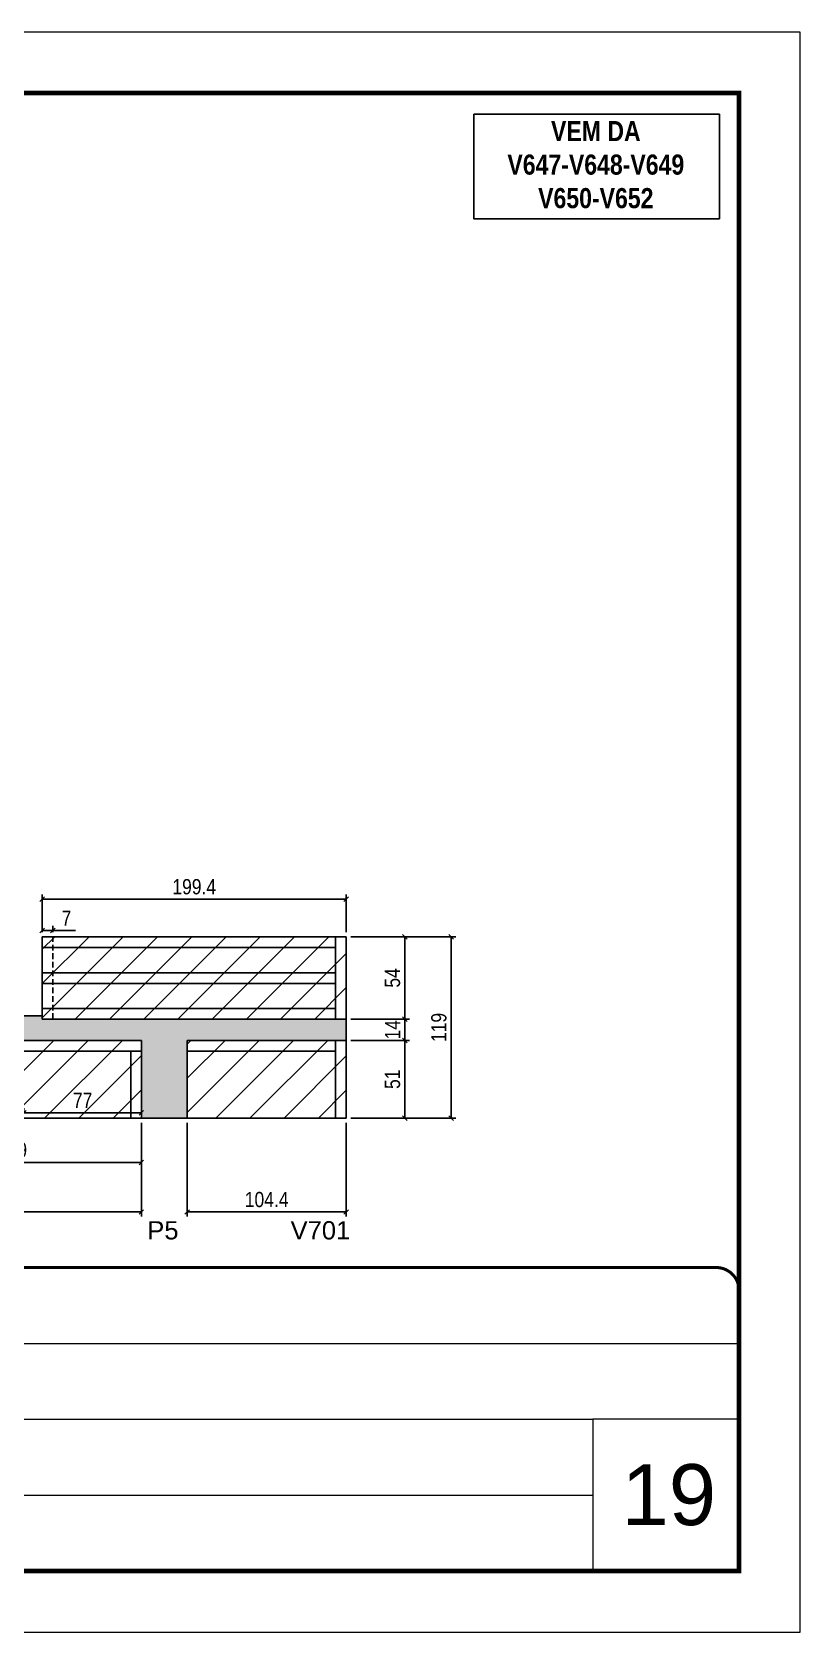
# Model space of a CAD drawing. Extents: x 3309 to 9563, y -2522 to 14608.
# Drawn here: x 7474 to 7978, y 8964 to 10014 of the extents above; entities that cross this region are included whole.
import ezdxf

# ---------------------------------------------------------------- set-up
doc = ezdxf.new("R2010")
doc.units = 0
doc.header["$PDMODE"] = 35
doc.header["$PDSIZE"] = -10
for name, pattern in [('CONTINUO', [0]), ('DASHED', [0.75, 0.5, -0.25]), ('HIDDEN', [0.375, 0.25, -0.125])]:
    doc.linetypes.add(name, pattern=pattern)
for name, color, linetype in [('5', 5, 'Continuous'), ('COTA', 241, 'Continuous'), ('NOMENCLATURA', 7, 'Continuous'), ('Painéis', 200, 'Continuous'), ('SARR_2.2x7', 40, 'Continuous')]:
    doc.layers.add(name, color=color, linetype=linetype)
for name, color, linetype, lineweight in [('CARIMBO', 255, 'Continuous', 9), ('Folhas', 255, 'Continuous', 9), ('Hachura', 251, 'Continuous', 9), ('SARRAFO DE PRESSAO', 251, 'DASHED', 9)]:
    doc.layers.add(name, color=color, linetype=linetype, lineweight=lineweight)
doc.styles.add('ARIAL', font='arial.ttf')
doc.styles.add('COTA TECNICA', font='techl___.ttf', dxfattribs={"height": 10})
doc.styles.get("Standard").update_dxf_attribs({"font": 'arial.ttf'})
doc.styles.add('TECNICA', font='techb___.ttf', dxfattribs={"height": 10})
doc.dimstyles.new('PAINEL', dxfattribs={"dimtxt": 10, "dimasz": 3, "dimexe": 3, "dimexo": 3, "dimgap": 3, "dimtad": 1, "dimdec": 1, "dimzin": 12, "dimdsep": 46, "dimtxsty": 'COTA TECNICA', "dimblk1": 'OBLIQUE', "dimblk2": 'OBLIQUE', "dimsah": 1, "dimcen": 0.9, "dimclrd": 4, "dimclre": 4, "dimclrt": 240, "dimadec": 1, "dimazin": 3, "dimtfac": 1, "dimtdec": 1, "dimtmove": 0, "dimatfit": 3, "dimfxl": 1, "dimtolj": 1, "dimtzin": 12, "dimarcsym": 0})

# ---------------------------------------------------------------- blocks, each defined once
blk = doc.blocks.new('9999999999')
at = {"color": 30, "linetype": 'CONTINUO'}
for p, q in [((98564.6, 34379.6), (99584, 34379.6)), ((98564.6, 34329.8), (99488, 34329.8)), ((99584, 34329.8), (99488, 34329.8)), ((99488, 34329.8), (99488, 34230.2)), ((98564.6, 34280), (99488, 34280))]:
    blk.add_line(p, q, dxfattribs=at)
at = {"color": 30, "linetype": 'CONTINUO', "const_width": 2}
blk.add_lwpolyline([(99584, 34230.2), (99584, 34414.4, 0.414214), (99569, 34429.4), (98229, 34429.4, 0.414214), (98214, 34414.4), (98214, 34245.2, 0.414214), (98229, 34230.2), (99584, 34230.2)], format="xyb", dxfattribs=at)
at = {"layer": 'Folhas'}
blk.add_lwpolyline([(98139, 34190.2), (99624, 34190.2), (99624, 35240.2), (98139, 35240.2)], close=True, dxfattribs=at)
at = {"layer": 'Folhas', "color": 30, "const_width": 3}
blk.add_lwpolyline([(98214, 34230.2), (99584, 34230.2), (99584, 35200.2), (98214, 35200.2)], close=True, dxfattribs=at)
blk = doc.blocks.new('_Oblique')
at = {"color": 0, "linetype": 'ByBlock', "lineweight": -2}
blk.add_line((-0.5, -0.5), (0.5, 0.5), dxfattribs=at)
blk = doc.blocks.new('*D2501')
at = {"layer": 'COTA', "color": 4, "lineweight": -2, "transparency": 16777216}
for p, q in [((6822.8, 9297.8), (6822.8, 9236.2)), ((7545.8, 9297.8), (7545.8, 9236.2)), ((7545.8, 9239.2), (6822.8, 9239.2))]:
    blk.add_line(p, q, dxfattribs=at)
at = {"layer": 'Defpoints', "color": 0, "transparency": 16777216}
for p in [(6822.8, 9300.8), (7545.8, 9300.8), (6822.8, 9239.2)]:
    blk.add_point(p, dxfattribs=at)
at = {"layer": 'COTA', "color": 4, "lineweight": -2, "transparency": 16777216, "xscale": 3, "yscale": 3, "zscale": 3, "rotation": 180}
blk.add_blockref('_Oblique', (6822.8, 9239.2), dxfattribs=at)
at = {"layer": 'COTA', "color": 4, "lineweight": -2, "transparency": 16777216, "xscale": 3, "yscale": 3, "zscale": 3}
blk.add_blockref('_Oblique', (7545.8, 9239.2), dxfattribs=at)
at = {"layer": 'COTA', "color": 240, "transparency": 16777216, "insert": (7184.3, 9247.4), "char_height": 10, "attachment_point": 5, "style": 'COTA TECNICA'}
blk.add_mtext('\\A1;723', dxfattribs=at)
blk = doc.blocks.new('*D2550')
at = {"layer": 'COTA', "color": 4, "lineweight": -2, "transparency": 16777216}
for p, q in [((7376.8, 9297.8), (7376.8, 9268.7)), ((7545.8, 9297.8), (7545.8, 9268.7)), ((7376.8, 9271.7), (7545.8, 9271.7))]:
    blk.add_line(p, q, dxfattribs=at)
at = {"layer": 'Defpoints', "color": 0, "transparency": 16777216}
for p in [(7376.8, 9300.8), (7545.8, 9300.8), (7545.8, 9271.7)]:
    blk.add_point(p, dxfattribs=at)
at = {"layer": 'COTA', "color": 4, "lineweight": -2, "transparency": 16777216, "xscale": 3, "yscale": 3, "zscale": 3, "rotation": 180}
blk.add_blockref('_Oblique', (7376.8, 9271.7), dxfattribs=at)
at = {"layer": 'COTA', "color": 4, "lineweight": -2, "transparency": 16777216, "xscale": 3, "yscale": 3, "zscale": 3}
blk.add_blockref('_Oblique', (7545.8, 9271.7), dxfattribs=at)
at = {"layer": 'COTA', "color": 240, "transparency": 16777216, "insert": (7461.3, 9279.8), "char_height": 10, "attachment_point": 5, "style": 'COTA TECNICA'}
blk.add_mtext('\\A1;169', dxfattribs=at)
blk = doc.blocks.new('*D2551')
at = {"layer": 'COTA', "color": 4, "lineweight": -2, "transparency": 16777216}
for p, q in [((7468.8, 9303.8), (7468.8, 9307.3)), ((7468.8, 9304.3), (7545.8, 9304.3)), ((7545.8, 9303.8), (7545.8, 9307.3))]:
    blk.add_line(p, q, dxfattribs=at)
at = {"layer": 'Defpoints', "color": 0, "transparency": 16777216}
for p in [(7545.8, 9304.3), (7468.8, 9300.8), (7545.8, 9300.8)]:
    blk.add_point(p, dxfattribs=at)
at = {"layer": 'COTA', "color": 4, "lineweight": -2, "transparency": 16777216, "xscale": 3, "yscale": 3, "zscale": 3, "rotation": 180}
blk.add_blockref('_Oblique', (7468.8, 9304.3), dxfattribs=at)
at = {"layer": 'COTA', "color": 4, "lineweight": -2, "transparency": 16777216, "xscale": 3, "yscale": 3, "zscale": 3}
blk.add_blockref('_Oblique', (7545.8, 9304.3), dxfattribs=at)
at = {"layer": 'COTA', "color": 240, "transparency": 16777216, "insert": (7507.3, 9312.4), "char_height": 10, "attachment_point": 5, "style": 'COTA TECNICA'}
blk.add_mtext('\\A1;77', dxfattribs=at)
blk = doc.blocks.new('*D2713')
at = {"layer": 'COTA', "color": 4, "lineweight": -2, "transparency": 16777216}
for p, q in [((7575.8, 9297.8), (7575.8, 9236.2)), ((7680.2, 9297.8), (7680.2, 9236.2)), ((7680.2, 9239.2), (7575.8, 9239.2))]:
    blk.add_line(p, q, dxfattribs=at)
at = {"layer": 'Defpoints', "color": 0, "transparency": 16777216}
for p in [(7575.8, 9300.8), (7680.2, 9300.8), (7575.8, 9239.2)]:
    blk.add_point(p, dxfattribs=at)
at = {"layer": 'COTA', "color": 4, "lineweight": -2, "transparency": 16777216, "xscale": 3, "yscale": 3, "zscale": 3, "rotation": 180}
blk.add_blockref('_Oblique', (7575.8, 9239.2), dxfattribs=at)
at = {"layer": 'COTA', "color": 4, "lineweight": -2, "transparency": 16777216, "xscale": 3, "yscale": 3, "zscale": 3}
blk.add_blockref('_Oblique', (7680.2, 9239.2), dxfattribs=at)
at = {"layer": 'COTA', "color": 240, "transparency": 16777216, "insert": (7628, 9247.3), "char_height": 10, "attachment_point": 5, "style": 'COTA TECNICA'}
blk.add_mtext('\\A1;104.4', dxfattribs=at)
blk = doc.blocks.new('*D2714')
at = {"layer": 'COTA', "color": 4, "lineweight": -2, "transparency": 16777216}
for p, q in [((7683.2, 9351.8), (7721.7, 9351.8)), ((7718.7, 9351.8), (7718.7, 9300.8)), ((7683.2, 9300.8), (7721.7, 9300.8))]:
    blk.add_line(p, q, dxfattribs=at)
at = {"layer": 'Defpoints', "color": 0, "transparency": 16777216}
for p in [(7680.2, 9351.8), (7680.2, 9300.8), (7718.7, 9300.8)]:
    blk.add_point(p, dxfattribs=at)
at = {"layer": 'COTA', "color": 4, "lineweight": -2, "transparency": 16777216, "xscale": 3, "yscale": 3, "zscale": 3}
for p, rotation in [((7718.7, 9351.8), 90), ((7718.7, 9300.8), 270)]:
    blk.add_blockref('_Oblique', p, dxfattribs=dict(at, rotation=rotation))
at = {"layer": 'COTA', "color": 240, "transparency": 16777216, "insert": (7710.6, 9326.3), "char_height": 10, "attachment_point": 5, "rotation": 90, "style": 'COTA TECNICA'}
blk.add_mtext('\\A1;51', dxfattribs=at)
blk = doc.blocks.new('*D2715')
at = {"layer": 'COTA', "color": 4, "lineweight": -2, "transparency": 16777216}
for p, q in [((7683.2, 9365.8), (7721.7, 9365.8)), ((7718.7, 9351.8), (7718.7, 9365.8)), ((7683.2, 9351.8), (7721.7, 9351.8))]:
    blk.add_line(p, q, dxfattribs=at)
at = {"layer": 'Defpoints', "color": 0, "transparency": 16777216}
for p in [(7680.2, 9365.8), (7718.7, 9365.8), (7680.2, 9351.8)]:
    blk.add_point(p, dxfattribs=at)
at = {"layer": 'COTA', "color": 4, "lineweight": -2, "transparency": 16777216, "xscale": 3, "yscale": 3, "zscale": 3}
for p, rotation in [((7718.7, 9365.8), 90), ((7718.7, 9351.8), 270)]:
    blk.add_blockref('_Oblique', p, dxfattribs=dict(at, rotation=rotation))
at = {"layer": 'COTA', "color": 240, "transparency": 16777216, "insert": (7710.6, 9358.8), "char_height": 10, "attachment_point": 5, "rotation": 90, "style": 'COTA TECNICA'}
blk.add_mtext('\\A1;14', dxfattribs=at)
blk = doc.blocks.new('*D2716')
at = {"layer": 'COTA', "color": 4, "lineweight": -2, "transparency": 16777216}
for p, q in [((7683.2, 9419.8), (7721.7, 9419.8)), ((7718.7, 9365.8), (7718.7, 9419.8)), ((7683.2, 9365.8), (7721.7, 9365.8))]:
    blk.add_line(p, q, dxfattribs=at)
at = {"layer": 'Defpoints', "color": 0, "transparency": 16777216}
for p in [(7680.2, 9419.8), (7718.7, 9419.8), (7680.2, 9365.8)]:
    blk.add_point(p, dxfattribs=at)
at = {"layer": 'COTA', "color": 4, "lineweight": -2, "transparency": 16777216, "xscale": 3, "yscale": 3, "zscale": 3}
for p, rotation in [((7718.7, 9419.8), 90), ((7718.7, 9365.8), 270)]:
    blk.add_blockref('_Oblique', p, dxfattribs=dict(at, rotation=rotation))
at = {"layer": 'COTA', "color": 240, "transparency": 16777216, "insert": (7710.6, 9392.8), "char_height": 10, "attachment_point": 5, "rotation": 90, "style": 'COTA TECNICA'}
blk.add_mtext('\\A1;54', dxfattribs=at)
blk = doc.blocks.new('*D2717')
at = {"layer": 'COTA', "color": 4, "lineweight": -2, "transparency": 16777216}
for p, q in [((7683.2, 9419.8), (7752, 9419.8)), ((7749, 9300.8), (7749, 9419.8)), ((7683.2, 9300.8), (7752, 9300.8))]:
    blk.add_line(p, q, dxfattribs=at)
at = {"layer": 'Defpoints', "color": 0, "transparency": 16777216}
for p in [(7680.2, 9419.8), (7749, 9419.8), (7680.2, 9300.8)]:
    blk.add_point(p, dxfattribs=at)
at = {"layer": 'COTA', "color": 4, "lineweight": -2, "transparency": 16777216, "xscale": 3, "yscale": 3, "zscale": 3}
for p, rotation in [((7749, 9419.8), 90), ((7749, 9300.8), 270)]:
    blk.add_blockref('_Oblique', p, dxfattribs=dict(at, rotation=rotation))
at = {"layer": 'COTA', "color": 240, "transparency": 16777216, "insert": (7741, 9360.3), "char_height": 10, "attachment_point": 5, "rotation": 90, "style": 'COTA TECNICA'}
blk.add_mtext('\\A1;119', dxfattribs=at)
blk = doc.blocks.new('*D2718')
at = {"layer": 'COTA', "color": 4, "lineweight": -2, "transparency": 16777216}
for p, q in [((7480.8, 9422.8), (7480.8, 9447.5)), ((7680.2, 9444.5), (7480.8, 9444.5)), ((7680.2, 9422.8), (7680.2, 9447.5))]:
    blk.add_line(p, q, dxfattribs=at)
at = {"layer": 'Defpoints', "color": 0, "transparency": 16777216}
for p in [(7480.8, 9444.5), (7480.8, 9419.8), (7680.2, 9419.8)]:
    blk.add_point(p, dxfattribs=at)
at = {"layer": 'COTA', "color": 4, "lineweight": -2, "transparency": 16777216, "xscale": 3, "yscale": 3, "zscale": 3, "rotation": 180}
blk.add_blockref('_Oblique', (7480.8, 9444.5), dxfattribs=at)
at = {"layer": 'COTA', "color": 4, "lineweight": -2, "transparency": 16777216, "xscale": 3, "yscale": 3, "zscale": 3}
blk.add_blockref('_Oblique', (7680.2, 9444.5), dxfattribs=at)
at = {"layer": 'COTA', "color": 240, "transparency": 16777216, "insert": (7580.5, 9452.6), "char_height": 10, "attachment_point": 5, "style": 'COTA TECNICA'}
blk.add_mtext('\\A1;199.4', dxfattribs=at)
blk = doc.blocks.new('*D2719')
at = {"layer": 'COTA', "color": 4, "lineweight": -2, "transparency": 16777216}
for p, q in [((7480.8, 9422.8), (7480.8, 9426.9)), ((7480.8, 9423.9), (7487.8, 9423.9)), ((7487.8, 9422.8), (7487.8, 9426.9)), ((7487.8, 9423.9), (7502.6, 9423.9))]:
    blk.add_line(p, q, dxfattribs=at)
at = {"layer": 'Defpoints', "color": 0, "transparency": 16777216}
for p in [(7480.8, 9419.8), (7487.8, 9423.9), (7487.8, 9419.8)]:
    blk.add_point(p, dxfattribs=at)
at = {"layer": 'COTA', "color": 4, "lineweight": -2, "transparency": 16777216, "xscale": 3, "yscale": 3, "zscale": 3, "rotation": 180}
blk.add_blockref('_Oblique', (7480.8, 9423.9), dxfattribs=at)
at = {"layer": 'COTA', "color": 4, "lineweight": -2, "transparency": 16777216, "xscale": 3, "yscale": 3, "zscale": 3}
blk.add_blockref('_Oblique', (7487.8, 9423.9), dxfattribs=at)
at = {"layer": 'COTA', "color": 240, "transparency": 16777216, "insert": (7496.7, 9432), "char_height": 10, "attachment_point": 5, "style": 'COTA TECNICA'}
blk.add_mtext('\\A1;7', dxfattribs=at)

msp = doc.modelspace()

# ---------------------------------------------------------------- hatches: boundary and pattern name
at = {"layer": 'COTA'}
h = msp.add_hatch(dxfattribs=at)
h.set_pattern_fill('AR-CONC', color=256, scale=0.03)
h.paths.add_polyline_path([(7575.83, 9351.84), (7680.23, 9351.84), (7680.23, 9365.84), (7480.83, 9365.84), (7480.83, 9367.84), (6822.83, 9367.84), (6822.83, 9351.84), (7545.83, 9351.84), (7545.83, 9300.84), (7575.83, 9300.84)])
at = {"layer": 'Hachura', "linetype": 'ByBlock'}
h = msp.add_hatch(dxfattribs=at)
h.set_pattern_fill('ANSI31', color=256, scale=5)
h.paths.add_polyline_path([(7265.83, 9914.54), (7265.83, 9863.54), (7450.83, 9863.54), (7450.83, 9914.54)])
h.paths.add_polyline_path([(7007.83, 9674.64), (7007.83, 9725.64), (6822.83, 9725.64), (6822.83, 9674.64)])
h.paths.add_polyline_path([(7450.83, 9486.87), (7450.83, 9537.87), (7332.83, 9537.87), (7332.83, 9486.87)])
h.paths.add_polyline_path([(7376.83, 9351.84), (7376.83, 9300.84), (7545.83, 9300.84), (7545.83, 9351.84)])
h.paths.add_polyline_path([(6822.83, 9351.84), (6822.83, 9300.84), (7066.83, 9300.84), (7066.83, 9351.84)])
h = msp.add_hatch(dxfattribs=at)
h.set_pattern_fill('ANSI31', color=256, scale=5)
h.paths.add_polyline_path([(7680.23, 9419.84), (7480.83, 9419.84), (7480.83, 9365.84), (7680.23, 9365.84)])
h.paths.add_polyline_path([(7680.23, 9351.84), (7575.83, 9351.84), (7575.83, 9300.84), (7680.23, 9300.84)])

# ---------------------------------------------------------------- linework, layer by layer
at = {"layer": 'COTA'}
for p, q in [((7480.83, 9367.84), (6822.83, 9367.84)), ((7680.23, 9351.84), (7680.23, 9365.84)), ((7545.83, 9300.84), (7575.83, 9300.84))]:
    msp.add_line(p, q, dxfattribs=at)
at = {"layer": 'NOMENCLATURA', "elevation": 0}
msp.add_lwpolyline([(7763.85, 9959.59), (7925.06, 9959.59), (7925.06, 9890.98), (7763.85, 9890.98)], close=True, dxfattribs=at)
at = {"layer": 'Painéis', "linetype": 'ByBlock'}
for p, q in [((7680.23, 9419.84), (7480.83, 9419.84)), ((7480.83, 9419.84), (7480.83, 9365.84)), ((7680.23, 9365.84), (7680.23, 9419.84)), ((7680.23, 9365.84), (7480.83, 9365.84)), ((7545.83, 9351.84), (6822.83, 9351.84)), ((7545.83, 9300.84), (7545.83, 9351.84)), ((7575.83, 9300.84), (7575.83, 9351.84)), ((7575.83, 9351.84), (7680.23, 9351.84)), ((7680.23, 9351.84), (7680.23, 9300.84)), ((6822.83, 9300.84), (7545.83, 9300.84)), ((7680.23, 9300.84), (7575.83, 9300.84))]:
    msp.add_line(p, q, dxfattribs=at)
at = {"layer": 'SARR_2.2x7', "linetype": 'HIDDEN', "ltscale": 15}
msp.add_line((7487.83, 9365.84), (7487.83, 9419.84), dxfattribs=at)
at = {"layer": 'SARR_2.2x7', "linetype": 'Continuous'}
for p, q in [((7673.23, 9365.84), (7673.23, 9419.84)), ((7673.23, 9412.84), (7480.83, 9412.84)), ((7673.23, 9396.2), (7480.83, 9396.2)), ((7673.23, 9389.2), (7480.83, 9389.2)), ((7673.23, 9372.84), (7480.83, 9372.84)), ((7673.23, 9351.84), (7673.23, 9300.84)), ((7545.83, 9344.84), (7376.83, 9344.84)), ((7538.83, 9300.84), (7538.83, 9344.84)), ((7575.83, 9344.84), (7673.23, 9344.84))]:
    msp.add_line(p, q, dxfattribs=at)

# ---------------------------------------------------------------- block references
at = {"layer": 'SARRAFO DE PRESSAO', "color": 6, "linetype": 'ByBlock'}
msp.add_blockref('9999999999', (-91646.11, -25226.65), dxfattribs=at)

# ---------------------------------------------------------------- texts
at = {"layer": '5', "linetype": 'Continuous'}
for s, p in [('P5', (7549.71, 9221.16)), ('V701', (7643.7, 9221.16))]:
    msp.add_text(s, height=12, rotation=0.00004, dxfattribs=at).set_placement(p)
at = {"layer": 'CARIMBO', "style": 'ARIAL'}
msp.add_text('19', height=40, dxfattribs=at).set_placement((7860.73, 9033.7))
at = {"layer": 'NOMENCLATURA', "insert": (7843.93, 9955.15), "char_height": 13.2, "attachment_point": 2, "style": 'TECNICA'}
msp.add_mtext_dynamic_manual_height_columns('VEM DA\\PV647-V648-V649 V650-V652', width=182.9122, gutter_width=1, heights=[0], dxfattribs=at)

# ---------------------------------------------------------------- dimensions: what is measured, and where the dimension line sits
at = {"layer": 'COTA'}
for base, p1, p2, picture, middle in [((7480.83, 9444.47), (7680.23, 9419.84), (7480.83, 9419.84), '*D2718', (7580.53, 9452.57)), ((7487.83, 9423.91), (7480.83, 9419.84), (7487.83, 9419.84), '*D2719', (7496.7, 9431.98)), ((7545.83, 9304.31), (7468.83, 9300.84), (7545.83, 9300.84), '*D2551', (7507.33, 9312.38)), ((6822.83, 9239.17), (7545.83, 9300.84), (6822.83, 9300.84), '*D2501', (7184.33, 9247.39)), ((7545.83, 9271.66), (7376.83, 9300.84), (7545.83, 9300.84), '*D2550', (7461.33, 9279.79)), ((7575.83, 9239.17), (7680.23, 9300.84), (7575.83, 9300.84), '*D2713', (7628.03, 9247.28))]:
    dim = msp.add_linear_dim(base=base, p1=p1, p2=p2, dimstyle='PAINEL', dxfattribs=at)
    dim.commit()
    dim.dimension.update_dxf_attribs({"geometry": picture, "text_midpoint": middle})
for base, p1, p2, picture, middle in [((7718.71, 9419.84), (7680.23, 9365.84), (7680.23, 9419.84), '*D2716', (7710.6, 9392.84)), ((7749.04, 9419.84), (7680.23, 9300.84), (7680.23, 9419.84), '*D2717', (7740.95, 9360.34)), ((7718.71, 9300.84), (7680.23, 9351.84), (7680.23, 9300.84), '*D2714', (7710.6, 9326.34))]:
    dim = msp.add_linear_dim(base=base, p1=p1, p2=p2, angle=90, dimstyle='PAINEL', dxfattribs=at)
    dim.commit()
    dim.dimension.update_dxf_attribs({"geometry": picture, "text_midpoint": middle})
dim = msp.add_linear_dim(base=(7718.71, 9365.84), p1=(7680.23, 9351.84), p2=(7680.23, 9365.84), angle=90, dimstyle='PAINEL', dxfattribs=at)
dim.commit()
dim.dimension.update_dxf_attribs({"geometry": '*D2715', "text_midpoint": (7718.71, 9358.84), "dimtype": 160})

doc.saveas('drawing.dxf')
